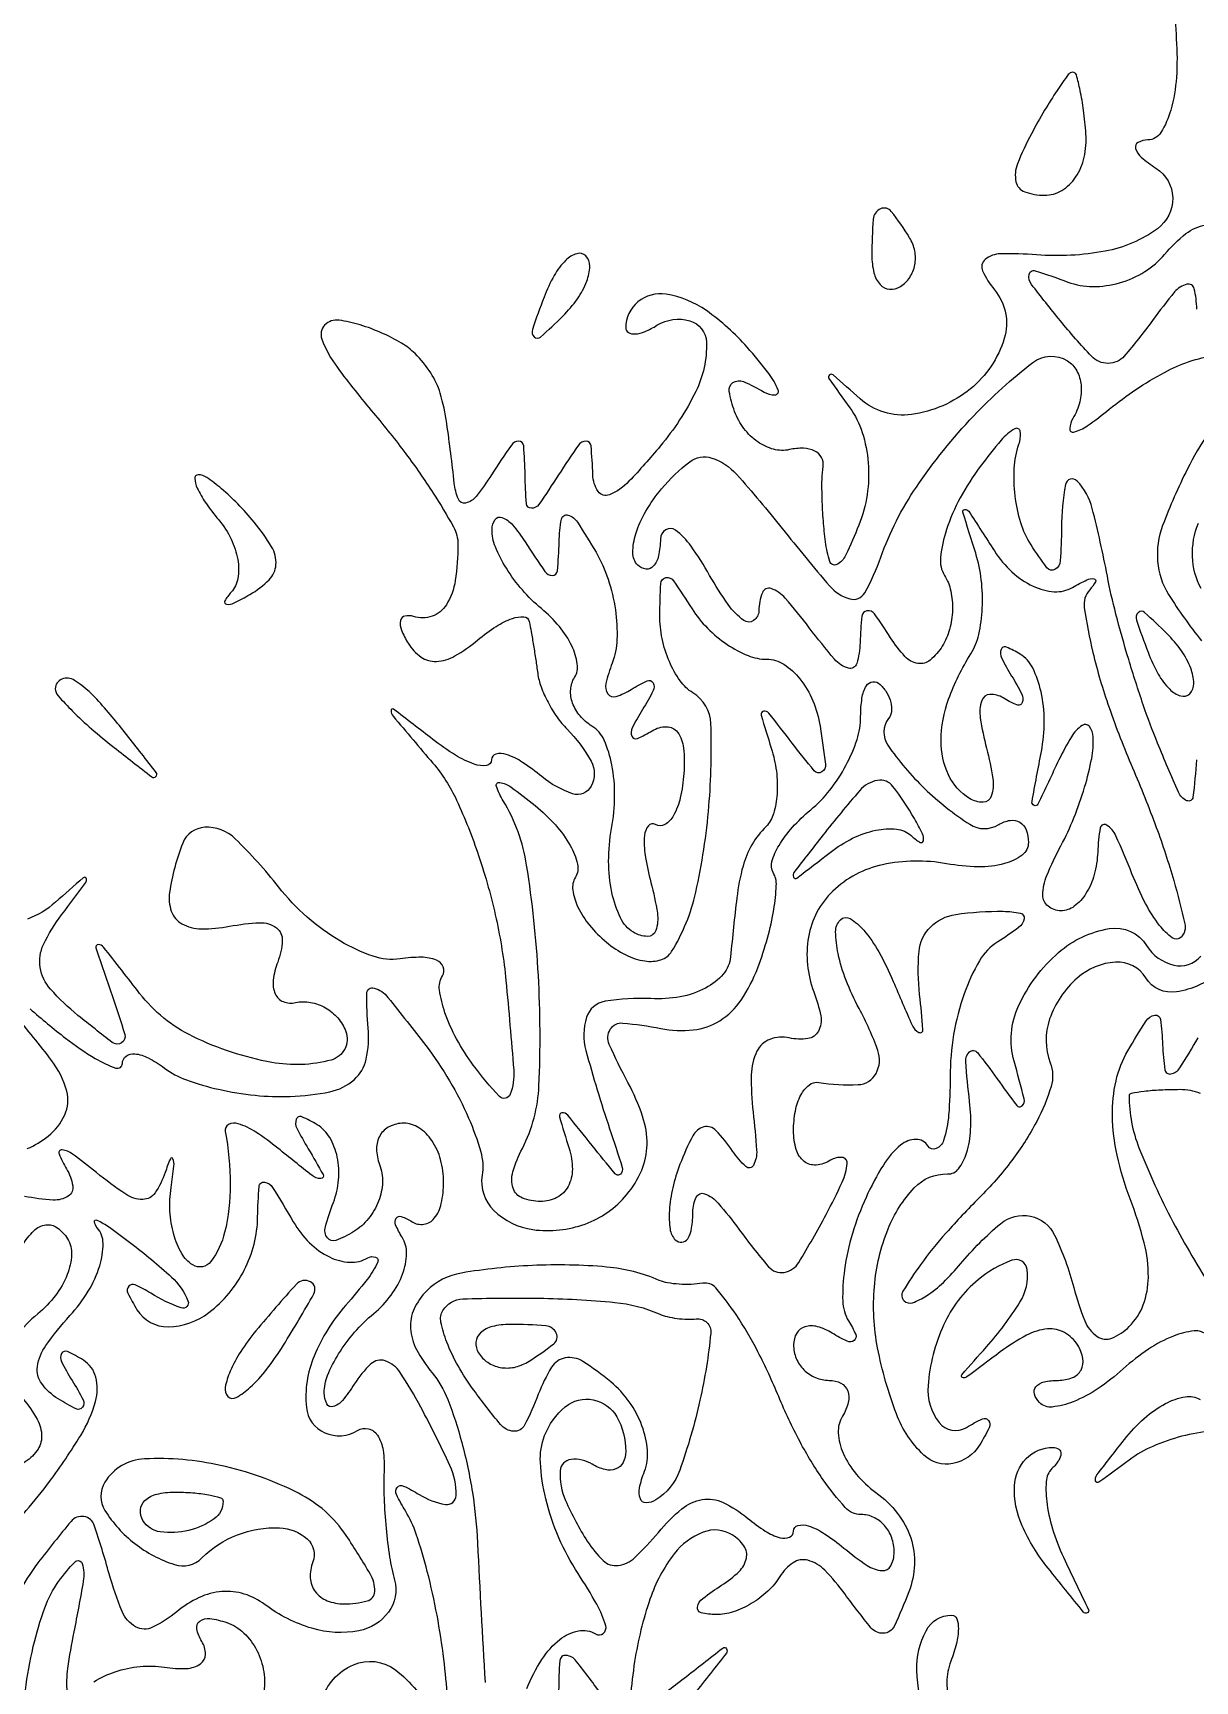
# Model space of a CAD drawing. Extents: x 153 to 7594, y 148 to 3762.
# Drawn here: x 3057.33 to 3091.96, y 2186.03 to 2235.17 of the extents above; entities that cross this region are included whole.
import ezdxf

# ---------------------------------------------------------------- set-up
doc = ezdxf.new("R2010")
doc.units = 0

msp = doc.modelspace()

# ---------------------------------------------------------------- linework, layer by layer
for points in [[(3091.384239, 2236.113242, 0.02432), (3091.407107, 2234.997338, -0.033446), (3091.409699, 2233.847957, -0.052629), (3091.243078, 2232.87597, -0.070118), (3090.947855, 2232.205798, -0.255706), (3090.557309, 2231.984687, 0.119936), (3090.266655, 2231.909475, 0.353096), (3090.191677, 2231.732129, 0.148165), (3090.363722, 2231.465513, 0.034577), (3090.797334, 2231.146416, -0.251075), (3091.298538, 2230.257748, -0.245477), (3090.841425, 2229.334874, -0.112102), (3089.285049, 2228.665447, -0.064804), (3087.240491, 2228.555956, 0.022383), (3086.173837, 2228.589211, 0.171422), (3085.710774, 2228.418533, 0.338452), (3085.633152, 2228.080039, 0.066458), (3085.98696, 2227.515712, -0.251895), (3086.280098, 2226.063669, -0.149638), (3085.270605, 2224.560489, -0.136948), (3083.517282, 2223.798164, -0.219833), (3081.984575, 2224.263654, 0.002257), (3081.178052, 2224.97549, 0.371699), (3081.068527, 2224.976241, 0.387842), (3081.055117, 2224.870326, 0.002302), (3081.674644, 2224, -0.078301), (3082.048033, 2223.259335, -0.058338), (3082.224856, 2222.359903, -0.056031), (3082.192019, 2221.404919, -0.059277), (3081.946701, 2220.5, -0.014483), (3081.551951, 2219.596979, -0.167542), (3081.285998, 2219.324389, -0.461059), (3081.081749, 2219.410336, -0.045863), (3080.951864, 2220, -0.012256), (3080.88832, 2220.629296, -0.011224), (3080.853377, 2221.279688, -0.011306), (3080.848363, 2221.861541, -0.035667), (3080.881579, 2222.25, 0.166806), (3080.83511, 2222.514418, 0.152474), (3080.634745, 2222.70625, 0.108822), (3080.296854, 2222.790457, 0.061607), (3079.875, 2222.75, -0.12079), (3079.40714, 2222.760176, -0.087195), (3078.932204, 2222.981514, -0.079216), (3078.522688, 2223.37715, -0.074144), (3078.245268, 2223.889196, -0.041866), (3078.083254, 2224.48663, -0.300612), (3078.194703, 2224.74811, -0.251242), (3078.505363, 2224.776634, -0.032689), (3079.120268, 2224.467301, 0.137576), (3079.443681, 2224.381955, 0.519262), (3079.541383, 2224.525536, 0.075216), (3079.265, 2225.019028, 0.014794), (3078.616353, 2225.804524, 0.059517), (3077.404668, 2226.893369, 0.114198), (3076.200476, 2227.382384, 0.215383), (3075.363971, 2227.154521, 0.223768), (3075, 2226.381966, 0.265568), (3075.079783, 2226.242348, 0.154521), (3075.273452, 2226.197844, 0.080849), (3075.573613, 2226.271964, 0.037551), (3075.930902, 2226.457295, -0.210852), (3076.907172, 2226.59284, -0.32757), (3077.406274, 2225.949789, -0.121897), (3077.083943, 2224.478553, -0.059157), (3076.027909, 2222.854164, -0.016141), (3075.096183, 2221.806534, -0.102801), (3074.514648, 2221.402916, -0.360043), (3074.177822, 2221.503188, -0.140383), (3074.017957, 2222, 0.013571), (3073.966602, 2222.861831, 0.389054), (3073.815909, 2223, 0.246102), (3073.589786, 2222.881526, 0.007959), (3073, 2222, -0.007698), (3072.409778, 2221.116826, -0.246379), (3072.187084, 2221, -0.392993), (3072.040363, 2221.136384, -0.013145), (3072, 2222, 0.013145), (3071.959637, 2222.863616, 0.392993), (3071.812916, 2223, 0.246379), (3071.590222, 2222.883174, 0.007698), (3071, 2222, -0.022698), (3070.539551, 2221.353832, -0.172866), (3070.228782, 2221.157287, -0.368201), (3070.010582, 2221.271997, -0.067456), (3069.890313, 2221.75, 0.006267), (3069.66749, 2223.533154, 0.0393), (3069.471384, 2224.429426, 0.071075), (3069.189244, 2225.035195, 0.051949), (3068.721056, 2225.612278, 0.062409), (3068.316499, 2225.926737, 0.030402), (3067.733964, 2226.22654, 0.029586), (3067.081227, 2226.468779, 0.037637), (3066.454582, 2226.609545, 0.244845), (3066.027202, 2226.460998, 0.285236), (3065.942893, 2226.045787, 0.071779), (3066.4065, 2225.194533, 0.014374), (3067.483526, 2223.837209, -0.014036), (3068.44717, 2222.624458, -0.017992), (3069.260786, 2221.453844, -0.016019), (3069.864809, 2220.44474, -0.127518), (3070, 2219.923275, -0.03789), (3069.918311, 2218.846844, -0.100563), (3069.653647, 2218.126134, -0.17037), (3069.227333, 2217.78075, -0.167839), (3068.67567, 2217.774777, 0.136096), (3068.419976, 2217.787885, 0.296393), (3068.288349, 2217.653545, 0.146818), (3068.314572, 2217.371285, 0.042371), (3068.514698, 2216.976218, 0.101699), (3068.901227, 2216.566492, 0.166224), (3069.355232, 2216.434768, 0.120295), (3069.905579, 2216.596896, 0.041723), (3070.589028, 2217.073886, -0.029094), (3071.139386, 2217.479011, -0.058406), (3071.622246, 2217.718064, -0.104246), (3071.9638, 2217.764553, -0.336989), (3072.125, 2217.622445, -0.006507), (3072.181716, 2217.319665, -0.002783), (3072.25, 2216.913572, -0.002753), (3072.318003, 2216.479841, -0.003621), (3072.375, 2216.083333, 0.055489), (3072.476977, 2215.67786, 0.031558), (3072.683594, 2215.215625, 0.031142), (3072.95365, 2214.770882, 0.044385), (3073.25, 2214.416667, -0.072376), (3073.964486, 2213.458835, -0.250899), (3073.968037, 2212.711063, -0.367154), (3073.415328, 2212.490209, -0.092544), (3072.5, 2213, 0.027963), (3071.92363, 2213.426283, 0.064878), (3071.440625, 2213.660392, 0.144806), (3071.132287, 2213.670922, 0.341777), (3071, 2213.5, -0.378906), (3070.852035, 2213.332779, -0.114901), (3070.485938, 2213.372015, -0.055648), (3069.922197, 2213.642075, -0.025258), (3069.25, 2214.110322, 0.001662), (3068.080314, 2215.00993, 0.622829), (3068.005023, 2214.97246, 0.17559), (3068.067852, 2214.80177, 0.000896), (3069.253593, 2213.400056, -0.067668), (3069.957031, 2212.299653, -0.027487), (3070.615923, 2210.643734, -0.026583), (3071.138443, 2208.76, -0.030576), (3071.42882, 2206.917289, -0.004413), (3071.659788, 2204.248713, -0.111836), (3071.554586, 2203.529462, -0.550989), (3071.235596, 2203.466256, -0.031467), (3070.45726, 2204.397322, -0.033059), (3069.958705, 2205.179812, -0.042101), (3069.612181, 2205.961993, -0.047634), (3069.448678, 2206.636878, -0.175795), (3069.536796, 2207.059537, 0.237321), (3069.560079, 2207.324784, 0.204821), (3069.361061, 2207.52495, 0.094949), (3068.908418, 2207.614299, 0.03784), (3068.274716, 2207.569814, -0.11913), (3067.474659, 2207.643156, -0.05144), (3066.496093, 2208.093542, -0.046919), (3065.505162, 2208.812868, -0.045683), (3064.655948, 2209.710261, 0.033358), (3063.360754, 2211.148231, 0.208143), (3062.454679, 2211.489767, 0.294038), (3061.797544, 2211.018733, 0.057864), (3061.404119, 2209.547679, 0.120871), (3061.457474, 2208.986821, 0.182146), (3061.768758, 2208.614057, 0.127936), (3062.350831, 2208.459087, 0.049031), (3063.191465, 2208.536873, -0.036757), (3064.094449, 2208.642798, -0.171958), (3064.587261, 2208.491813, -0.252575), (3064.765142, 2208.112116, -0.077586), (3064.627723, 2207.472245, 0.061223), (3064.493804, 2206.934596, 0.135024), (3064.555124, 2206.51933, 0.198512), (3064.793684, 2206.290841, 0.147832), (3065.160988, 2206.261996, -0.099336), (3065.607718, 2206.269656, -0.085299), (3066.049787, 2206.107753, -0.083683), (3066.419437, 2205.803766, -0.090259), (3066.657434, 2205.402697, -0.441987), (3066.216433, 2204.54898, -0.111516), (3064.451222, 2204.479166, -0.067086), (3062.101937, 2205.248724, -0.115985), (3060.513446, 2206.537126, 0.001353), (3059.440978, 2207.915853, 0.242535), (3059.279076, 2207.990322, 0.498349), (3059.2116, 2207.891984, 0.002199), (3059.684777, 2206.5, -0.009043), (3060.071105, 2205.310308, -0.341973), (3059.977021, 2205.062693, -0.309102), (3059.698927, 2205.07686, -0.00812), (3058.6749, 2205.882679, -0.039954), (3057.856631, 2206.664797, -0.142883), (3057.548775, 2207.311537, -0.15373), (3057.648095, 2207.993402, -0.048595), (3058.189441, 2208.882679, 0.001604), (3058.908557, 2209.84705, 0.282783), (3058.91911, 2209.968959, 0.491094), (3058.833429, 2209.985702, 0.002027), (3058.004081, 2209.252309, -0.096012), (3057.167552, 2208.754626, -0.164419)], [(3092.015313, 2226.94113, 0.055359), (3091.941507, 2227.546954, 0.420335), (3091.719793, 2227.680803, 0.158331), (3091.357607, 2227.450314, 0.014657), (3090.697387, 2226.60083, -0.019892), (3089.856005, 2225.541326, -0.217969), (3089.374407, 2225.32008, -0.207225), (3088.877732, 2225.534328, -0.017877), (3087.947387, 2226.596931, -0.005908), (3087.090333, 2227.675251, -0.217529), (3087.019908, 2227.974194, -0.446984), (3087.204271, 2228.082983, -0.012658), (3088.176887, 2227.746672, 0.088865), (3088.914319, 2227.61175, 0.070735), (3089.717026, 2227.722854, 0.069603), (3090.469309, 2228.056781, 0.080507), (3091.059566, 2228.571772, -0.052193), (3091.692321, 2229.189993, -0.128951), (3092.281978, 2229.448383, -0.143049)], [(3092.006899, 2213.5, -0.012911), (3091.903833, 2212.389651, -0.501754), (3091.718375, 2212.282893, -0.190748), (3091.467644, 2212.533299, -0.005103), (3090.849479, 2214, -0.014865), (3090.422869, 2215.137036, -0.009247), (3089.987316, 2216.493383, -0.009276), (3089.606931, 2217.848419, -0.016555), (3089.35206, 2218.977473, 0.015401), (3088.900665, 2220.9988, 0.128018), (3088.450041, 2221.813635, 0.613739), (3088.106685, 2221.711197, 0.043014), (3087.984687, 2220.416667, -0.013659), (3087.949946, 2219.433078, -0.254913), (3087.790259, 2219.179399, -0.374069), (3087.548577, 2219.229933, -0.021103), (3087.077207, 2219.909316, -0.066287), (3086.774629, 2220.565629, -0.044939), (3086.602956, 2221.371909, -0.044903), (3086.578014, 2222.19687, -0.065693), (3086.715563, 2222.909316, 0.109999), (3086.754987, 2223.29146, 0.538546), (3086.596458, 2223.371284, 0.086793), (3086.187652, 2223.030639, 0.01542), (3085.56511, 2222.248246, 0.03625), (3084.967178, 2221.31292, 0.045015), (3084.55915, 2220.364709, 0.051443), (3084.379717, 2219.537479, 0.167639), (3084.501084, 2218.998246, -0.087031), (3084.686355, 2218.53432, -0.059615), (3084.735875, 2217.968123, -0.05823), (3084.649691, 2217.390764, -0.072393), (3084.434017, 2216.893237, -0.079241), (3084.0737, 2216.475495, -0.218762), (3083.708088, 2216.374236, -0.167837), (3083.321264, 2216.582121, -0.045108), (3082.890313, 2217.143237, 0.013684), (3082.414144, 2217.851115, 0.284295), (3082.188228, 2217.945915, 0.341175), (3082.034634, 2217.783194, 0.016894), (3081.983509, 2217, -0.062602), (3081.884442, 2216.371919, -0.414741), (3081.633368, 2216.233772, -0.146954), (3081.222568, 2216.50005, -0.014079), (3080.468197, 2217.44113, 0.016542), (3079.755237, 2218.321627, 0.13482), (3079.328512, 2218.606756, 0.402791), (3079.070244, 2218.483653, 0.084097), (3078.964565, 2217.94113, -0.240566), (3078.808879, 2217.65393, -0.316991), (3078.519835, 2217.657413, -0.082944), (3078.054204, 2218.128763, -0.023622), (3077.5, 2219, 0.023281), (3076.946019, 2219.872199, 0.080548), (3076.480268, 2220.349479, 0.310072), (3076.191859, 2220.359731, 0.250016), (3076.035435, 2220.083333, -0.045444), (3075.977248, 2219.583244, -0.128848), (3075.821675, 2219.271547, -0.24951), (3075.603192, 2219.188676, -0.166231), (3075.357499, 2219.309167, -0.203025), (3075.209793, 2219.673891, -0.071887), (3075.301032, 2220.24165, -0.056946), (3075.596938, 2220.910298, -0.040602), (3076.067506, 2221.58134, -0.056225), (3076.907241, 2222.388692, -0.247675), (3077.562488, 2222.499705, -0.132273), (3078.300698, 2222.015241, -0.013468), (3079.662176, 2220.399072, 0.008342), (3081.074997, 2218.686632, 0.146289), (3081.673341, 2218.299917, 0.350239), (3082.122934, 2218.484995, 0.041107), (3082.601181, 2219.543567, -0.063427), (3083.660156, 2221.634232, -0.041007), (3085.363037, 2223.750806, -0.038461), (3087.130149, 2225.346404, -0.312387), (3088.161672, 2225.400081, -0.132803), (3088.439338, 2225.10391, -0.09901), (3088.568727, 2224.673033, -0.086431), (3088.52957, 2224.172598, -0.07256), (3088.324353, 2223.680902, 0.118433), (3088.228702, 2223.376528, 0.510506), (3088.350784, 2223.27464, 0.091681), (3088.754327, 2223.4604, 0.016974), (3089.408923, 2223.956169, -0.046469), (3091.050909, 2225.05384, -0.086439), (3092.564517, 2225.562081, -0.123394)], [(3092.362054, 2223.223627, 0.037314), (3091.736766, 2222.174154, 0.025333), (3091.000144, 2220.48895, 0.111344), (3090.850009, 2219.420902, 0.119216), (3091.177707, 2218.430163, 0.030988), (3092.158281, 2217.052859, -0.03303)], [(3092.143571, 2218.611135, -0.113314), (3091.887851, 2219.559913, -0.107287), (3092.064954, 2220.554892, -0.029324)], [(3057.25, 2206.075686, 0.015364), (3058.306019, 2205.200891, 0.031684), (3059.192187, 2204.597562, 0.049729), (3059.807681, 2204.311535, 0.51631), (3060, 2204.448131, -0.237019), (3060.10971, 2204.666566, -0.189494), (3060.367188, 2204.736539, -0.093754), (3060.769936, 2204.613649, -0.039642), (3061.25, 2204.311092, 0.073841), (3061.904925, 2203.958233, 0.031084), (3062.867188, 2203.676706, 0.029911), (3063.951126, 2203.498809, 0.034275), (3065, 2203.46277, 0.042701), (3066.184431, 2203.605021, 0.129683), (3066.904329, 2203.964212, 0.160338), (3067.265588, 2204.577829, 0.076261), (3067.322939, 2205.503155, -0.025255), (3067.281779, 2206.53612, -0.500465), (3067.501647, 2206.697132, -0.150589), (3067.913048, 2206.418755, -0.006016), (3069.041878, 2204.979033, -0.029553), (3069.751365, 2203.928117, -0.031357), (3070.316615, 2202.820958, -0.033041), (3070.67667, 2201.813661, -0.108892), (3070.718939, 2201.11359, 0.243364), (3071.068032, 2200.063062, 0.160883), (3072.235341, 2199.494147, 0.121276), (3073.789225, 2199.66091, 0.133227), (3075.025706, 2200.530974, 0.072381), (3075.474844, 2201.266482, 0.09835), (3075.634781, 2202.025672, 0.084607), (3075.500441, 2202.872936, 0.041358), (3075.064427, 2203.879617, -0.018462), (3074.509109, 2205.016195, -0.245804), (3074.538169, 2205.466146, -0.287475), (3074.913378, 2205.654103, -0.023704), (3076.044942, 2205.491345, 0.074201), (3077.013649, 2205.450515, 0.113743), (3077.804385, 2205.72359, 0.105531), (3078.43564, 2206.334862, 0.057488), (3078.932496, 2207.297806, 0.022446), (3079.224027, 2208.187612, 0.027685), (3079.411424, 2209.040134, 0.028003), (3079.486802, 2209.755198, 0.145339), (3079.393597, 2210.136693, -0.20919), (3079.355067, 2210.467815, -0.060436), (3079.568562, 2210.94936, -0.04956), (3079.968153, 2211.489339, -0.035504), (3080.51101, 2212.009138, 0.053772), (3081.080788, 2212.595996, 0.042891), (3081.562609, 2213.335503, 0.044332), (3081.891958, 2214.107749, 0.078792), (3082, 2214.789111, -0.036129), (3082.040084, 2215.343123, -0.100626), (3082.171354, 2215.708364, -0.237253), (3082.364116, 2215.829027, -0.223305), (3082.583333, 2215.75, -0.062588), (3082.781471, 2215.494906, -0.073484), (3082.897396, 2215.211814, -0.08555), (3082.916425, 2214.945292, -0.141032), (3082.833333, 2214.737028, 0.32668), (3082.810647, 2213.936649, 0.04998), (3083.905197, 2212.645148, 0.049046), (3085.252689, 2211.577892, 0.289023), (3086.113307, 2211.570027, -0.099103), (3086.451407, 2211.695753, -0.176208), (3086.739534, 2211.640226, -0.169221), (3086.932476, 2211.409435, -0.090507), (3087, 2211.03946, -0.234503), (3086.811861, 2210.660374, -0.09898), (3086.28674, 2210.40534, -0.067985), (3085.498832, 2210.311102, -0.040689), (3084.558659, 2210.403585, 0.097845), (3082.652234, 2210.373681, 0.14021), (3081.169021, 2209.583773, 0.159252), (3080.445601, 2208.217588, 0.1352), (3080.605428, 2206.585854, -0.04491), (3080.810054, 2205.865157, -0.170623), (3080.740652, 2205.409362, -0.239596), (3080.428103, 2205.190276, -0.087692), (3079.872681, 2205.209106, 0.143232), (3079.294737, 2205.165271, 0.191439), (3078.909517, 2204.814564, 0.10962), (3078.739347, 2204.105672, 0.033659), (3078.79475, 2203, -0.012859), (3078.899508, 2201.860071, -0.137974), (3078.804466, 2201.410393, -0.495657), (3078.578723, 2201.372118, -0.05555), (3078.183913, 2201.833846, 0.040476), (3077.689101, 2202.449063, 0.270886), (3077.326981, 2202.554551, 0.215757), (3076.996927, 2202.292736, 0.027201), (3076.615625, 2201.440718, 0.034041), (3076.400499, 2200.741189, 0.042159), (3076.301381, 2200.067253, 0.047444), (3076.319843, 2199.50901, 0.165877), (3076.476461, 2199.190205, 0.216001), (3076.673287, 2199.116135, 0.240701), (3076.846211, 2199.219309, 0.103563), (3076.964026, 2199.538062, 0.036929), (3077, 2200.024463, -0.111555), (3077.099492, 2200.464846, -0.389431), (3077.346502, 2200.564563, -0.125333), (3077.75785, 2200.27804, -0.020417), (3078.368365, 2199.510909, 0.018539), (3079.25485, 2198.388386, 0.263086), (3079.717708, 2198.219028, 0.219167), (3080.157261, 2198.516692, 0.013158), (3080.968133, 2199.940456, 0.015376), (3081.450891, 2200.913257, 0.087442), (3081.596315, 2201.470086, 0.415488), (3081.446261, 2201.645885, 0.158878), (3081.099768, 2201.56166, -0.11678), (3080.674568, 2201.42025, -0.193105), (3080.317362, 2201.527995, -0.154465), (3080.079524, 2201.883351, -0.070946), (3080, 2202.440983, -0.046583), (3080.054926, 2203.02925, -0.073584), (3080.220313, 2203.507253, -0.103366), (3080.464248, 2203.805228, -0.211938), (3080.75, 2203.881579, 0.050523), (3081.926016, 2203.816077, 0.26213), (3082.4576, 2204.147908, 0.215208), (3082.510286, 2204.839114, 0.035896), (3081.954163, 2206.085646, -0.030026), (3081.567735, 2206.925211, -0.041001), (3081.330208, 2207.722998, -0.046744), (3081.255297, 2208.377283, -0.204266), (3081.397497, 2208.73083, -0.346228), (3081.687161, 2208.765398, -0.078862), (3082.090055, 2208.422418, -0.050277), (3082.541058, 2207.773943, -0.026837), (3082.969409, 2206.895184, 0.003863), (3083.535154, 2205.585004, 0.174368), (3083.735771, 2205.374189, 0.583464), (3083.856192, 2205.455067, 0.008703), (3083.757277, 2206.5, -0.048934), (3083.739286, 2207.785489, -0.177638), (3084.078454, 2208.514603, -0.161587), (3084.833721, 2208.891983, -0.038826), (3086.25, 2208.984687, -0.046857), (3086.755774, 2208.930927, -0.40872), (3086.870612, 2208.761347, -0.190347), (3086.708782, 2208.501462, -0.018339), (3086.083333, 2208.072665, 0.120327), (3085.539265, 2207.50818, 0.04728), (3085.082812, 2206.520712, 0.043266), (3084.771435, 2205.311473, 0.04141), (3084.666667, 2204.048633, -0.019503), (3084.62243, 2202.91494, -0.058081), (3084.472824, 2202.153605, -0.21799), (3084.251802, 2201.911218, -0.370542), (3084.006778, 2201.989033, 0.264022), (3083.650155, 2202.184301, 0.171283), (3083.197812, 2202.016832, 0.080635), (3082.67695, 2201.41818, 0.031905), (3082.160741, 2200.453442, 0.033869), (3081.756008, 2199.377572, 0.038048), (3081.519017, 2198.297727, 0.041357), (3081.465379, 2197.362931, 0.132829), (3081.641804, 2196.770556, -0.037266), (3081.852074, 2196.365753, -0.345634), (3081.80449, 2196.187583, -0.276545), (3081.597422, 2196.165833, -0.029664), (3081.154508, 2196.404508, 0.068937), (3080.712617, 2196.599686, 0.143226), (3080.339137, 2196.59735, 0.19028), (3080.093162, 2196.403738, 0.132745), (3080, 2196.059017, 0.099038), (3080.080848, 2195.654856, 0.097945), (3080.311086, 2195.311086, 0.097945), (3080.654856, 2195.080848, 0.099038), (3081.059017, 2195, -0.119008), (3081.409578, 2194.915362, -0.186698), (3081.613321, 2194.686705, -0.153318), (3081.632139, 2194.341325, -0.076081), (3081.458879, 2193.933465, 0.15443), (3081.332955, 2193.434347, 0.08846), (3081.479379, 2192.824833, 0.073409), (3081.870607, 2192.199117, 0.05859), (3082.454288, 2191.657084, -0.068736), (3083.098862, 2191.033775, -0.086442), (3083.490946, 2190.303023, -0.090067), (3083.603378, 2189.507234, -0.081961), (3083.436159, 2188.694229, -0.019068), (3082.995581, 2187.665207, -0.279511), (3082.679892, 2187.457013, -0.234411), (3082.308094, 2187.624209, -0.01408), (3081.534376, 2188.6221, 0.035355), (3080.928749, 2189.33814, 0.133731), (3080.427642, 2189.633217, 0.216661), (3079.991141, 2189.562583, 0.107933), (3079.593626, 2189.15149, -0.066925), (3079.233075, 2188.712159, -0.052948), (3078.741165, 2188.342748, -0.054308), (3078.199231, 2188.094325, -0.083736), (3077.690983, 2188.015313, -0.056893), (3077.243079, 2188.072286, -0.398791), (3077.134577, 2188.240937, -0.185074), (3077.293403, 2188.498109, -0.021693), (3077.856763, 2188.890313, 0.050912), (3078.376774, 2189.299355, 0.149363), (3078.595243, 2189.693612, 0.205363), (3078.522517, 2190.060625, 0.104504), (3078.175861, 2190.391312, 0.235041), (3077.304625, 2190.471581, 0.136878), (3076.444939, 2189.828974, 0.082759), (3075.721257, 2188.477735, 0.043081), (3075.264718, 2186.61576, 0.01925), (3075.141073, 2185.553188, 0.342666)], [(3092.331152, 2196.335515, 0.226306), (3091.943009, 2196.47294, 0.068286), (3091.319076, 2196.319466, 0.053353), (3090.577498, 2195.929468, 0.036217), (3089.825021, 2195.341646, -0.035757), (3089.073149, 2194.753183, -0.052809), (3088.333408, 2194.361384, -0.067509), (3087.711826, 2194.204821, -0.228173), (3087.327203, 2194.339464, -0.122107), (3087.176072, 2194.590229, -0.257235), (3087.220744, 2194.805968, -0.163066), (3087.467549, 2194.953836, -0.054176), (3087.89235, 2195, 0.095405), (3088.310196, 2195.080461, 0.173408), (3088.567626, 2195.308014, 0.172246), (3088.623403, 2195.648483, 0.093978), (3088.469989, 2196.048558, 0.128202), (3088.0764, 2196.424304, 0.149693), (3087.572792, 2196.531652, 0.101169), (3086.939576, 2196.34351, 0.03872), (3086.160972, 2195.846786, -0.001552), (3085.165869, 2195.102531, -0.253244), (3085.03475, 2195.083651, -0.526174), (3085.013898, 2195.165654, -0.002125), (3085.75, 2195.998228, 0.04235), (3086.748012, 2197.328703, 0.172473), (3086.962759, 2198.301164, 0.482438), (3086.506745, 2198.579215, 0.085527), (3085.5, 2198, 0.114047), (3084.471339, 2196.649552, 0.086607), (3084.007502, 2194.841039, 0.186954), (3084.336896, 2193.742676, 0.383087), (3085.154508, 2193.595492, -0.029034), (3085.627832, 2193.851325, -0.358161), (3085.812653, 2193.804057, -0.280785), (3085.831134, 2193.587385, -0.022802), (3085.541641, 2193.067376, -0.20849), (3084.74942, 2192.518229, -0.244032), (3083.880437, 2192.771564, -0.111578), (3083.066438, 2193.997386, -0.043451), (3082.506586, 2195.9658, -0.068341), (3082.40835, 2197.790581, -0.074953), (3082.816103, 2199.514073, -0.093388), (3083.599588, 2200.74134, -0.214635), (3084.589895, 2201.152502, 0.241065), (3084.918118, 2201.308541, 0.089906), (3085.15833, 2201.776107, 0.063429), (3085.27762, 2202.477056, 0.039285), (3085.246974, 2203.312903, -0.008781), (3085.129741, 2204.510035, -0.242255), (3085.247567, 2204.792414, -0.42002), (3085.477145, 2204.770505, -0.015349), (3086.062481, 2204, 0.007588), (3086.654488, 2203.195078, 0.455721), (3086.814193, 2203.184478, 0.263813), (3086.871165, 2203.39359, 0.0051), (3086.572984, 2204.514123, -0.177151), (3086.705731, 2206.161972, -0.105872), (3087.89686, 2207.755102, -0.139221), (3089.408936, 2208.46912, -0.304338), (3090.522738, 2207.963209, 0.198032), (3091.328136, 2207.380635, 0.286773), (3092.13736, 2207.65181, 0.151553)], [(3092.678473, 2207.146213, -0.132078), (3091.408984, 2206.582161, -0.301874), (3090.5, 2207, 0.275744), (3089.597849, 2207.468646, 0.168211), (3088.454282, 2206.995486, 0.127057), (3087.63195, 2205.773729, 0.178375), (3087.649365, 2204.471357, -0.167192), (3087.67435, 2203.75959, -0.046972), (3087.245426, 2202.716431, -0.041791), (3086.504813, 2201.554626, -0.0336), (3085.529318, 2200.438409, 0.014826), (3084.543339, 2199.392159, 0.024294), (3083.7802, 2198.443654, 0.021251), (3083.261351, 2197.662752, 0.345138), (3083.296893, 2197.369773, 0.289454), (3083.544793, 2197.313846, 0.060018), (3083.963758, 2197.52221, 0.046007), (3084.464905, 2197.921989, 0.0282), (3084.979944, 2198.475834, -0.045774), (3086.172222, 2199.670951, -0.229482), (3087.064083, 2199.892941, -0.233795), (3087.779495, 2199.330166, -0.047319), (3088.350615, 2197.767247, 0.031247), (3088.677765, 2196.77423, 0.145321), (3089.048062, 2196.306207, 0.255893), (3089.483083, 2196.257371, 0.099364), (3090.004407, 2196.604407, 0.107308), (3090.423106, 2197.25534, 0.087879), (3090.573577, 2198.070693, 0.064367), (3090.44769, 2199.10279, 0.028355), (3090.031797, 2200.416368, -0.035207), (3089.64174, 2201.709605, -0.051856), (3089.50109, 2202.886646, -0.059675), (3089.609992, 2203.93103, -0.076426), (3089.964228, 2204.829207, -0.010086), (3090.509154, 2205.72122, -0.212831), (3090.762882, 2205.888482, -0.424219), (3090.935244, 2205.76042, -0.022219), (3091, 2205, 0.025234), (3091.067334, 2204.261936, 0.429917), (3091.245953, 2204.135144, 0.204156), (3091.509998, 2204.314831, 0.010666), (3092.056856, 2205.208467, -0.071716)], [(3057.164999, 2201.907771, 0.066216), (3057.783311, 2202.278516, 0.1182), (3058.284007, 2202.919515, 0.176093), (3058.339747, 2203.621826, 0.093349), (3057.896081, 2204.527375, 0.019734), (3056.783311, 2205.900091)], [(3092.125601, 2203.550023, 0.094582), (3091.51449, 2203.666667, 0.011411), (3090.933837, 2203.653413, 0.018834), (3090.444881, 2203.612584, 0.013372), (3090.061207, 2203.555494, 0.363992), (3090, 2203.482557, 0.093996), (3090.293924, 2201.93288, 0.027844), (3091.305668, 2199.730058, 0.021329), (3092.479728, 2197.721103, 0.408964)], [(3069.686319, 2185.517367, 0.013674), (3069.577694, 2186.688709, 0.016663), (3069.375504, 2187.998666, 0.016453), (3069.085839, 2189.297875, 0.016559), (3068.757538, 2190.416855, 0.058836), (3068.442389, 2191.093217, -0.024364), (3068.165001, 2191.595163, -0.290923), (3068.188263, 2191.805628, -0.345972), (3068.376137, 2191.849288, -0.028944), (3068.845492, 2191.595492, 0.096305), (3069.62511, 2191.300654, 0.459314), (3069.946111, 2191.566456, 0.112917), (3069.75878, 2192.459211, 0.014921), (3068.892513, 2194.200841, 0.022513), (3068.27786, 2195.234622, 0.165834), (3067.830904, 2195.581997, 0.279935), (3067.404266, 2195.489326, 0.061692), (3066.907826, 2194.8851, -0.031021), (3066.556167, 2194.399305, -0.15146), (3066.275904, 2194.215058, -0.368257), (3066.091291, 2194.298558, -0.107097), (3066.015313, 2194.627555, -0.101137), (3066.11425, 2195.147575, -0.042017), (3066.441889, 2195.786893, -0.039337), (3066.920397, 2196.434704, -0.040832), (3067.48899, 2196.990862, 0.059806), (3068.010384, 2197.540975, 0.071016), (3068.351561, 2198.169465, 0.08334), (3068.467894, 2198.776813, 0.145139), (3068.334481, 2199.267815, -0.035303), (3068.140545, 2199.637621, -0.251405), (3068.156201, 2199.832469, -0.351013), (3068.310396, 2199.884058, -0.050364), (3068.631206, 2199.727927, 0.178674), (3068.98712, 2199.655796, 0.18814), (3069.295238, 2199.834508, 0.115569), (3069.503754, 2200.273821, 0.05331), (3069.571429, 2200.906752, 0.065843), (3069.482446, 2201.579535, 0.083117), (3069.221756, 2202.149692, 0.099189), (3068.835001, 2202.531046, 0.146187), (3068.381055, 2202.666667, 0.114274), (3067.964682, 2202.570246, 0.148157), (3067.679248, 2202.304713, 0.135419), (3067.573672, 2201.904828, 0.089068), (3067.663514, 2201.434484, -0.102043), (3067.750441, 2200.906005, -0.081563), (3067.633757, 2200.339479, -0.078726), (3067.335577, 2199.822322, -0.084469), (3066.898235, 2199.437106, -0.045934), (3066.36162, 2199.170056, -0.344236), (3066.107246, 2199.246822, -0.223024), (3066.048998, 2199.574785, -0.025835), (3066.286387, 2200.30393, 0.069712), (3066.442498, 2200.979145, 0.073643), (3066.402379, 2201.658213, 0.08148), (3066.178809, 2202.236974, 0.122098), (3065.801818, 2202.622483, 0.038139), (3065.348894, 2202.856747, 0.428427), (3065.181955, 2202.784498, 0.208776), (3065.19771, 2202.517006, 0.017981), (3065.53745, 2201.904508, -0.010525), (3065.980536, 2201.133036, -0.575038), (3065.9098, 2201.015946, -0.163934), (3065.65119, 2201.107818, -0.003887), (3064.635534, 2201.919273, 0.025165), (3063.974504, 2202.402814, 0.068499), (3063.4521, 2202.651598, 0.198135), (3063.163596, 2202.627441, 0.332503), (3063.061997, 2202.419273, -0.04577), (3063.214782, 2200.84057, -0.061018), (3063.046926, 2199.411007, -0.102512), (3062.635121, 2198.54322, -0.386995), (3062.09388, 2198.441979, -0.126813), (3061.765843, 2198.783719, -0.060288), (3061.531071, 2199.351258, -0.054071), (3061.417185, 2200.040447, -0.051233), (3061.450356, 2200.750996, 0.008105), (3061.535207, 2201.38608, 0.124466), (3061.506557, 2201.603443, 0.668093), (3061.429296, 2201.604534, 0.020321), (3061.272925, 2201.196896, -0.066447), (3060.972332, 2200.587667, -0.249955), (3060.608745, 2200.393793, -0.149336), (3060.099971, 2200.549216, -0.021992), (3059.224491, 2201.196896, 0.010641), (3058.516, 2201.746349, 0.130857), (3058.200899, 2201.871519, 0.568064), (3058.111098, 2201.754724, 0.040697), (3058.334752, 2201.302274, -0.092111), (3058.520549, 2200.80373, -0.299558), (3058.386957, 2200.495575, -0.162073), (3057.933068, 2200.37567, -0.031804), (3057.084391, 2200.483748, 0.036972)], [(3056.366727, 2190.30764, 0.040481), (3057.831573, 2191.98606, 0.021784), (3058.757305, 2193.359508, 0.069736), (3059.19674, 2194.369822, 0.130039), (3059.205743, 2195.096149, 0.195171), (3058.836091, 2195.601301, 0.03055), (3058.361178, 2195.856137, 0.391471), (3058.185305, 2195.798858, 0.25128), (3058.18124, 2195.564141, 0.019633), (3058.5, 2195, -0.018909), (3058.830219, 2194.41755, -0.286132), (3058.812568, 2194.195785, -0.362842), (3058.622122, 2194.149611, -0.023829), (3058.089366, 2194.444769, -0.097169), (3057.596057, 2194.901856, -0.194585), (3057.469072, 2195.408899, -0.120875), (3057.721471, 2196.041648, -0.028865), (3058.437039, 2196.930429, 0.046906), (3058.981218, 2197.658546, 0.061629), (3059.323009, 2198.413793, 0.075946), (3059.424058, 2199.081163, 0.177487), (3059.252182, 2199.548184, -0.131344), (3059.167195, 2199.727419, -0.605915), (3059.235016, 2199.780366, -0.047383), (3059.615126, 2199.562043, -0.009311), (3060.25, 2199.094588, -0.021739), (3061.462839, 2198.079716, -0.113595), (3061.954418, 2197.367826, -0.643848), (3061.754786, 2197.160277, -0.053636), (3060.845492, 2197.595492, 0.028924), (3060.378209, 2197.848191, 0.339828), (3060.188763, 2197.806373, 0.295997), (3060.163161, 2197.598954, 0.025211), (3060.434519, 2197.10595, 0.264449), (3061.364249, 2196.597842, 0.16109), (3062.579045, 2197.022557, 0.110954), (3063.633168, 2198.289347, 0.114075), (3064.030409, 2199.872445, -0.014568), (3064.073774, 2200.778696, -0.43113), (3064.234857, 2200.90889, -0.223786), (3064.476153, 2200.752632, -0.007149), (3065.091869, 2199.728968, 0.064714), (3065.576106, 2199.100452, 0.083425), (3066.168972, 2198.678428, 0.100167), (3066.777149, 2198.52152, 0.146192), (3067.31146, 2198.650862, -0.220773), (3067.544379, 2198.672646, -0.442177), (3067.608028, 2198.520758, -0.057408), (3067.293492, 2198.008344, -0.013584), (3066.652039, 2197.234908, 0.081734), (3065.710784, 2195.721659, 0.122773), (3065.48105, 2194.191419, 0.273187), (3066.031437, 2193.43443, 0.245338), (3067.008577, 2193.505301, -0.20035), (3067.330501, 2193.556629, -0.1934), (3067.599523, 2193.364799, -0.107284), (3067.767203, 2192.913201, -0.046885), (3067.798071, 2192.271613, 0.021167), (3067.795484, 2191.487237, 0.014233), (3067.85592, 2190.593139, 0.01435), (3067.964129, 2189.72957, 0.027385), (3068.108592, 2189.045455, -0.227847), (3067.929554, 2188.089691, -0.1896), (3067.046287, 2187.532449, -0.120801), (3065.648283, 2187.605725, -0.087421), (3064.25, 2188.311092, 0.084831), (3063.629922, 2188.627902, 0.095975), (3062.966605, 2188.702321, 0.089543), (3062.287411, 2188.522913, 0.064054), (3061.622143, 2188.101369, -0.060768), (3060.901452, 2187.638069, -0.244668), (3060.394844, 2187.653251, -0.169706), (3059.990722, 2188.109651, -0.028611), (3059.605708, 2189.228925, 0.011408), (3059.161837, 2190.679674, 0.281291), (3058.854739, 2190.939736, 0.263703), (3058.468089, 2190.79357, 0.010282), (3057.483566, 2189.55887, 0.089067), (3056.460026, 2187.568176, 0.06593)], [(3057.014163, 2199.022917, -0.06033), (3057.363267, 2199.459881, -0.159113), (3057.717769, 2199.635789, -0.196447), (3058.057042, 2199.551712, -0.096888), (3058.36399, 2199.22007, -0.152146), (3058.485653, 2198.746752, -0.0819), (3058.356607, 2198.152433, -0.068836), (3058.005163, 2197.531017, -0.056538), (3057.476658, 2196.980628, 0.049989), (3056.833677, 2196.328292, 0.127063)], [(3072.054928, 2185.814245, -0.047092), (3072.498839, 2186.676294, -0.082189), (3073.035613, 2187.271697, -0.118295), (3073.589604, 2187.530903, -0.191207), (3074.095268, 2187.441121, 0.317334), (3074.329997, 2187.455455, 0.302302), (3074.40299, 2187.684819, 0.058457), (3074.136654, 2188.322202, 0.016865), (3073.581041, 2189.235971, -0.043315), (3073.005198, 2190.306616, -0.042243), (3072.616707, 2191.469367, -0.045443), (3072.456521, 2192.549767, -0.10609), (3072.582099, 2193.353352, -0.12963), (3073.198529, 2194.209129, -0.223957), (3074.031965, 2194.420255, -0.221182), (3074.733012, 2193.911365, -0.127571), (3075, 2192.881966, -0.117858), (3074.920761, 2192.550471, -0.186277), (3074.70625, 2192.357263, -0.154201), (3074.382383, 2192.338175, -0.076764), (3074, 2192.5, 0.168989), (3073.368797, 2192.640327, 0.362507), (3073.048603, 2192.302897, 0.120537), (3073.207234, 2191.412296, 0.037294), (3073.853584, 2190.202666, 0.061843), (3074.329997, 2189.624041, 0.22407), (3074.771208, 2189.479007, 0.160461), (3075.268766, 2189.714146, 0.029605), (3075.97095, 2190.464997, -0.044999), (3076.670994, 2191.168883, -0.135802), (3077.28098, 2191.447342, -0.152333), (3077.903029, 2191.357112, -0.061662), (3078.632679, 2190.889886, 0.030776), (3079.158106, 2190.505829, 0.073101), (3079.598349, 2190.307262, 0.164647), (3079.877991, 2190.320861, 0.308196), (3080, 2190.5, -0.341777), (3080.132287, 2190.670922, -0.144806), (3080.440625, 2190.660392, -0.064878), (3080.92363, 2190.426283, -0.027963), (3081.5, 2190, 0.024942), (3082.191217, 2189.48229, 0.128583), (3082.638636, 2189.325424, 0.300026), (3082.898357, 2189.467821, 0.122183), (3083, 2189.877555, 0.086625), (3082.925184, 2190.306154, 0.094134), (3082.710192, 2190.670282, 0.100232), (3082.389768, 2190.913836, 0.113012), (3082.01342, 2191, -0.211423), (3081.543094, 2191.208181, -0.031924), (3080.885237, 2192.032511, -0.031172), (3080.192687, 2193.168706, -0.022328), (3079.558209, 2194.51493, 0.019327), (3078.937804, 2195.852033, 0.029201), (3078.287519, 2196.958177, 0.028708), (3077.686256, 2197.753631, 0.263983), (3077.294789, 2197.896509, -0.031879), (3076.953817, 2197.861438, -0.025942), (3076.586594, 2197.866254, -0.026676), (3076.247815, 2197.906528, -0.05978), (3076, 2197.980772, 0.081278), (3074.430809, 2198.378617, 0.032843), (3072.215946, 2198.4239, 0.030237), (3070.100471, 2198.199511, 0.156066), (3069.067053, 2197.667053, 0.089868), (3068.692669, 2197.126968, 0.123847), (3068.587166, 2196.548667, 0.105047), (3068.76512, 2195.918707, 0.052068), (3069.228449, 2195.224736, -0.080966), (3069.695084, 2194.430402, -0.02717), (3070.113492, 2193.147383, -0.026214), (3070.429646, 2191.653049, -0.027133), (3070.58313, 2190.150943, 0.003464), (3070.810339, 2185.986168, 0.066537)], [(3057.036227, 2194.456349, -0.046386), (3057.459112, 2193.838244, -0.125886), (3057.592952, 2193.328687, -0.163146), (3057.452344, 2192.900145, -0.094464), (3057.048558, 2192.530011, -0.161258)], [(3092.467852, 2193.487017, 0.040098), (3091.572271, 2193.3307, 0.039795), (3090.702294, 2193.030277, 0.05756), (3090, 2192.621575, -0.003719), (3089.102386, 2191.960766, -0.539853), (3089.000087, 2191.999608, -0.222007), (3089.040067, 2192.179199, -0.002228), (3089.863307, 2193.23899, -0.044598), (3090.450401, 2193.86413, -0.060274), (3091.086608, 2194.306174, -0.075215), (3091.673521, 2194.5116, -0.187169), (3092.113307, 2194.429973, 0.230078)], [(3057.109015, 2185.758631, -0.027034), (3057.343637, 2187.059375, -0.027971), (3057.686552, 2188.215087, -0.06843), (3058.096196, 2189, -0.039557), (3058.588357, 2189.588204, -0.569809), (3058.802413, 2189.535627, -0.116748), (3058.834768, 2189.011461, -0.007552), (3058.550507, 2187.5, 0.015976), (3058.364969, 2186.412969, 0.056628), (3058.34804, 2185.706831, 0.315751)], [(3059.147547, 2186.012623, -0.05943), (3059.786226, 2186.311657, -0.056006), (3060.52564, 2186.467152, -0.062172), (3061.254763, 2186.446144, 0.047837), (3061.907472, 2186.408644, 0.143157), (3062.327171, 2186.548937, 0.246546), (3062.475352, 2186.833309, 0.138499), (3062.365567, 2187.217517, -0.086565), (3062.217058, 2187.588394, -0.291853), (3062.304869, 2187.821858, -0.198589), (3062.60472, 2187.898753, -0.048505), (3063.110804, 2187.775988, -0.106893), (3063.61885, 2187.465975, -0.084434), (3064.005109, 2186.948767, -0.080304), (3064.212608, 2186.307028, -0.082515), (3064.20446, 2185.63884, 0.061509)], [(3074.302613, 2185.60083, 0.007983), (3073.524391, 2186.630209, 0.200983), (3073.2224, 2186.799451, 0.424086), (3073.036108, 2186.646304, 0.020138), (3073, 2185.750147, 0.055172)], [(3075.695543, 2185.338481, 0.011791), (3076.735788, 2186.11576, -0.001548), (3077.890214, 2187.015787, -0.42951), (3078.000824, 2186.998813, -0.328114), (3077.997289, 2186.867552, -0.001357), (3077.052613, 2185.6597, -0.017292)], [(3065.931632, 2185.450982, -0.21949), (3066.884405, 2186.517846, -0.271682), (3068.135058, 2186.365957, -0.118419), (3069.230797, 2185.021003, 0.160136)]]:
    msp.add_lwpolyline(points, format="xyb")
for points in [[(3087.089197, 2232.166667, 0.028145), (3086.673401, 2231.272162, 0.148198), (3086.628166, 2230.738692, 0.258148), (3086.889358, 2230.437826, 0.087876), (3087.47931, 2230.333333, 0.136573), (3087.991155, 2230.475799, 0.109366), (3088.407212, 2230.871875, 0.093673), (3088.662196, 2231.466121, 0.073561), (3088.712492, 2232.166667, 0.012829), (3088.641379, 2232.869473, 0.020794), (3088.54093, 2233.461458, 0.015994), (3088.427915, 2233.920007, 0.336159), (3088.322379, 2234, 0.239326), (3088.184961, 2233.930228, 0.00976), (3087.856177, 2233.461458, 0.015198), (3087.483456, 2232.869247, 0.009987)], [(3082.333333, 2228.543989, 0.059057), (3082.394948, 2228.024148, 0.126631), (3082.582917, 2227.669932, 0.191218), (3082.860929, 2227.534562, 0.158515), (3083.182979, 2227.613087, 0.108766), (3083.463027, 2227.88478, 0.099739), (3083.614038, 2228.257398, 0.095385), (3083.612382, 2228.673795, 0.090093), (3083.457295, 2229.069098, 0.02679), (3082.913397, 2229.852054, 0.350126), (3082.59208, 2229.929499, 0.269722), (3082.376303, 2229.618676, 0.019984)], [(3072.564293, 2227.293128, 0.008399), (3072.21821, 2226.336218, 0.286372), (3072.270328, 2226.111181, 0.400052), (3072.463552, 2226.106486, 0.011214), (3073.124088, 2226.733333, 0.043285), (3073.558688, 2227.246577, 0.063152), (3073.837219, 2227.768815, 0.082976), (3073.927901, 2228.220211, 0.20742), (3073.806872, 2228.526461, 0.278911), (3073.538684, 2228.59249, 0.120343), (3073.210949, 2228.395085, 0.070189), (3072.866277, 2227.940734, 0.036269)], [(3062.868879, 2220.657991, -0.059816), (3063.239506, 2220.083858, -0.070874), (3063.437715, 2219.469816, -0.083091), (3063.440463, 2218.911524, -0.144798), (3063.241324, 2218.497665, 0.051532), (3063.050748, 2218.237981, 0.539115), (3063.099215, 2218.139852, 0.145908), (3063.32953, 2218.17859, 0.016746), (3063.798558, 2218.428702, 0.06466), (3064.372512, 2218.867315, 0.184594), (3064.57584, 2219.31771, 0.150137), (3064.445068, 2219.854248, 0.03892), (3063.926114, 2220.589028, 0.019407), (3063.441126, 2221.129294, 0.024812), (3062.952218, 2221.585527, 0.024047), (3062.517621, 2221.918068, 0.152428), (3062.255111, 2222, 0.437369), (3062.155018, 2221.891735, 0.087861), (3062.229155, 2221.605785, 0.04512), (3062.476182, 2221.173471, 0.020857)], [(3073.015096, 2220, -0.034674), (3073.082918, 2220.677383, -0.445745), (3073.274383, 2220.798241, -0.181978), (3073.563803, 2220.584741, -0.012093), (3074.11409, 2219.689261, -0.052366), (3074.474823, 2218.886236, -0.043251), (3074.689872, 2217.972387, -0.045023), (3074.738178, 2217.089892, -0.082966), (3074.595136, 2216.387324, 0.034043), (3074.407623, 2215.777582, 0.218157), (3074.469969, 2215.468905, 0.325889), (3074.711694, 2215.390981, 0.058905), (3075.165963, 2215.602571, -0.030777), (3075.639267, 2215.856268, -0.392219), (3075.814742, 2215.79869, -0.250322), (3075.818413, 2215.563596, -0.019659), (3075.5, 2215, 0.020373), (3075.190364, 2214.450108, 0.227604), (3075.184372, 2214.205666, 0.409046), (3075.350292, 2214.14109, 0.037061), (3075.784971, 2214.367105, -0.138957), (3076.214616, 2214.489456, -0.237768), (3076.540244, 2214.325854, -0.1358), (3076.723036, 2213.852327, -0.043436), (3076.731893, 2213.090891, -0.035904), (3076.62558, 2212.372707, -0.072422), (3076.422652, 2211.838984, -0.130296), (3076.162793, 2211.569415, -0.281657), (3075.885673, 2211.570658, 0.376785), (3075.674899, 2211.535107, 0.15242), (3075.557647, 2211.24199, 0.059541), (3075.582099, 2210.644944, 0.023981), (3075.750782, 2209.845008, -0.025176), (3075.941485, 2208.92983, -0.12422), (3075.893425, 2208.409356, -0.323985), (3075.643522, 2208.236578, -0.133755), (3075.226694, 2208.359895, -0.144769), (3074.840774, 2208.791406, -0.058844), (3074.58694, 2209.545761, -0.051593), (3074.489816, 2210.476781, -0.045089), (3074.577134, 2211.452329, 0.04247), (3074.669321, 2212.424982, 0.049814), (3074.58615, 2213.347263, 0.057017), (3074.353553, 2214.090248, 0.151114), (3073.991651, 2214.50516, -0.078326), (3073.638487, 2214.808657, -0.090493), (3073.416689, 2215.192411, -0.100781), (3073.358818, 2215.595245, -0.124481), (3073.472678, 2215.955791, 0.176827), (3073.556083, 2216.359893, 0.075207), (3073.392156, 2216.89622, 0.061191), (3073.021424, 2217.475902, 0.046747), (3072.48899, 2218.009138, -0.040832), (3071.920397, 2218.565296, -0.039337), (3071.441889, 2219.213107, -0.042017), (3071.11425, 2219.852425, -0.101137), (3071.015313, 2220.372445, -0.146983), (3071.107191, 2220.663821, -0.346739), (3071.310881, 2220.728156, -0.127461), (3071.624501, 2220.506543, -0.032098), (3072, 2220, 0.007917), (3072.589854, 2219.118213, 0.246147), (3072.815432, 2219, 0.38968), (3072.96549, 2219.137887, 0.013503)], [(3088.31146, 2218.639293, -0.01728), (3088.740561, 2218.865959, -0.148162), (3088.95255, 2218.899569, -0.531648), (3088.99774, 2218.807565, -0.052743), (3088.824881, 2218.56854, 0.22276), (3088.663648, 2218.03437, 0.022705), (3088.920965, 2216.700873, 0.02494), (3089.402013, 2215.064355, 0.0173), (3090.100013, 2213.26668, -0.012498), (3090.810901, 2211.486654, -0.019042), (3091.32943, 2209.905472, -0.014149), (3091.661136, 2208.609167, -0.25737), (3091.546614, 2208.213281, -0.371644), (3091.284172, 2208.193891, -0.068851), (3090.909472, 2208.561164, -0.045297), (3090.48839, 2209.221899, -0.02409), (3090.084869, 2210.104816, 0.009732), (3089.606183, 2211.237086, 0.148072), (3089.330654, 2211.555418, 0.533259), (3089.139635, 2211.470924, 0.034598), (3089.063386, 2210.75, -0.056941), (3088.962251, 2210.080673, -0.07435), (3088.714534, 2209.514062, -0.091656), (3088.36473, 2209.133553, -0.162564), (3087.964816, 2209, -0.174147), (3087.585661, 2209.136188, -0.223915), (3087.429632, 2209.467129, -0.098707), (3087.545821, 2210.049945, -0.024465), (3087.964816, 2210.934259, 0.027178), (3088.355906, 2211.771375, 0.023531), (3088.675268, 2212.686828, 0.024218), (3088.885404, 2213.544864, 0.061356), (3088.929715, 2214.184259, 0.153126), (3088.815003, 2214.491566, 0.393711), (3088.600943, 2214.526001, 0.109397), (3088.28141, 2214.191302, 0.025192), (3087.909189, 2213.5, -0.001578), (3087.275928, 2212.177933, -0.412473), (3087.166103, 2212.139268, -0.339361), (3087.106681, 2212.255512, -0.001425), (3087.385595, 2213.749004, 0.047358), (3087.470214, 2214.657922, 0.053323), (3087.375353, 2215.529918, 0.06069), (3087.127326, 2216.239793, 0.140885), (3086.751611, 2216.653513, 0.042493), (3086.343392, 2216.860176, 0.418962), (3086.184028, 2216.790952, 0.212418), (3086.196869, 2216.539844, 0.02097), (3086.5, 2216, -0.020958), (3086.803256, 2215.459963, -0.212699), (3086.815968, 2215.208981, -0.418791), (3086.656481, 2215.139843, -0.042381), (3086.247767, 2215.346871, 0.148324), (3085.851657, 2215.451852, 0.313669), (3085.609625, 2215.270394, 0.118397), (3085.56526, 2214.742685, 0.025995), (3085.750782, 2213.845008, -0.025772), (3085.937698, 2212.942622, -0.119945), (3085.892349, 2212.416837, -0.316588), (3085.648176, 2212.237757, -0.144281), (3085.24659, 2212.347599, -0.145735), (3084.617006, 2213.054248, -0.112071), (3084.3953, 2214.068791, -0.086106), (3084.621154, 2215.31099, -0.051828), (3085.281365, 2216.659758, 0.08504), (3085.517879, 2217.236622, 0.042694), (3085.623476, 2218.019408, 0.040762), (3085.595631, 2218.869943, 0.04766), (3085.427739, 2219.659758, -0.001802), (3085.047018, 2220.885752, -0.466188), (3085.101139, 2220.969271, -0.286989), (3085.220844, 2220.913557, -0.001381), (3085.985955, 2219.728968, 0.062793), (3086.509345, 2219.102683, 0.077918), (3087.138071, 2218.678325, 0.092911), (3087.770976, 2218.514758, 0.148106)], [(3079.19983, 2216.5, -0.14446), (3079.710018, 2216.349455, -0.081472), (3080.191982, 2215.9125, -0.069642), (3080.573851, 2215.264765, -0.059125), (3080.790061, 2214.5, -0.008335), (3080.950477, 2213.367755, -0.296513), (3080.839642, 2213.139729, -0.37013), (3080.616489, 2213.177378, -0.010348), (3079.959424, 2214, 0.003705), (3079.264723, 2214.893838, 0.29365), (3079.103732, 2214.949243, 0.428574), (3079.03498, 2214.829503, 0.004833), (3079.336767, 2213.847766, -0.045419), (3079.487332, 2213.165243, -0.048279), (3079.50778, 2212.480802, -0.053525), (3079.404851, 2211.893741, -0.126896), (3079.181099, 2211.514432, 0.064268), (3078.758967, 2210.967182, 0.065895), (3078.493932, 2210.335176, 0.036752), (3078.309887, 2209.388465, 0.006883), (3078.125, 2207.630264, -0.156988), (3077.905616, 2207.114884, -0.093381), (3077.378153, 2206.696398, -0.076234), (3076.622877, 2206.435751, -0.05839), (3075.75, 2206.380264, 0.055162), (3074.382131, 2206.302148, 0.281238), (3073.831433, 2205.823448, 0.1445), (3073.811723, 2204.833128, 0.013858), (3074.520241, 2202.5, -0.004456), (3074.89443, 2201.346281, -0.284836), (3074.844101, 2201.149389, -0.435262), (3074.683685, 2201.158301, -0.00603), (3074, 2202, 0.003645), (3073.272429, 2202.90451, 0.257033), (3073.099049, 2202.974349, 0.46262), (3073.024344, 2202.861302, 0.005663), (3073.310327, 2201.916667, -0.074359), (3073.408871, 2201.293578, -0.126139), (3073.282805, 2200.784041, -0.149711), (3072.949413, 2200.454173, -0.121308), (3072.458673, 2200.333333, -0.094518), (3071.920977, 2200.435893, -0.219861), (3071.644508, 2200.726189, -0.156389), (3071.635801, 2201.212334, -0.045352), (3071.919573, 2201.916667, 0.107921), (3072.413768, 2203.78468, 0.024688), (3072.394886, 2207.071243, 0.025221), (3072.046932, 2210.355843, 0.096472), (3071.347796, 2212.281167, -0.05073), (3071.146001, 2212.710591, -0.565862), (3071.243612, 2212.82839, -0.121395), (3071.584574, 2212.687178, -0.011795), (3072.297031, 2212.136693, -0.0395), (3072.90541, 2211.558005, -0.054723), (3073.343794, 2210.946675, -0.068093), (3073.562225, 2210.39467, -0.201252), (3073.5, 2210, 0.176007), (3073.420569, 2209.618222, 0.075464), (3073.573666, 2209.112498, 0.061442), (3073.921613, 2208.566452, 0.047037), (3074.421983, 2208.064749, 0.055187), (3074.997961, 2207.685357, 0.082609), (3075.57096, 2207.503479, 0.110358), (3076.049955, 2207.540586, 0.18199), (3076.367492, 2207.785598, 0.083707), (3077.087144, 2209.55367, 0.034325), (3077.477844, 2212.123089, 0.029203), (3077.536537, 2214.579377, 0.250746), (3077.003486, 2215.497846, -0.100886), (3076.620137, 2215.858328, -0.052798), (3076.299272, 2216.43258, -0.049453), (3076.083895, 2217.11619, -0.053913), (3076.015313, 2217.809017, -0.011741), (3076.046307, 2218.761291, -0.342274), (3076.196183, 2218.933709, -0.299035), (3076.422496, 2218.84188, -0.010118), (3076.978838, 2218, 0.054535), (3077.435931, 2217.426214, 0.048826), (3078.022392, 2216.940625, 0.0518), (3078.643279, 2216.609054, 0.09705)], [(3090.564293, 2216.706872, 0.036269), (3090.866277, 2216.059266, 0.070189), (3091.210949, 2215.604915, 0.120343), (3091.538684, 2215.40751, 0.278911), (3091.806872, 2215.473539, 0.20742), (3091.927901, 2215.779789, 0.082976), (3091.837219, 2216.231185, 0.063152), (3091.558688, 2216.753423, 0.043285), (3091.124088, 2217.266667, 0.011214), (3090.463552, 2217.893514, 0.400052), (3090.270328, 2217.888819, 0.286372), (3090.21821, 2217.663782, 0.008399)], [(3058, 2215.622445, 0.184603), (3058.08115, 2215.410139, 0.013803), (3058.514062, 2214.952641, 0.017649), (3059.079598, 2214.425681, 0.012436), (3059.75, 2213.872445, 0.001576), (3060.879507, 2212.99236, 0.377591), (3061, 2213, 0.377591), (3061.00764, 2213.120493, 0.001576), (3060.127555, 2214.25, 0.017685), (3059.23668, 2215.306759, 0.065617), (3058.573889, 2215.869516, 0.241985), (3058.193395, 2215.90695, 0.307699)], [(3080.872445, 2211.25, 0.001728), (3080.017381, 2210.151917, 0.272896), (3079.998637, 2210.003157, 0.488078), (3080.101435, 2209.97634, 0.002328), (3081.092009, 2210.741324, -0.051139), (3081.761665, 2211.161225, -0.063419), (3082.456746, 2211.400245, -0.076061), (3083.071101, 2211.432659, -0.160599), (3083.502335, 2211.241324, 0.045405), (3083.768412, 2211.041006, 0.524814), (3083.868964, 2211.084951, 0.16288), (3083.840863, 2211.298639, 0.01713), (3083.601308, 2211.75, 0.032682), (3082.961629, 2212.710498, 0.281916), (3082.501621, 2212.888047, 0.170742), (3081.972791, 2212.585654, 0.012018)], [(3063.979944, 2196.475834, 0.028898), (3063.526725, 2195.860644, 0.043426), (3063.212993, 2195.272975, 0.052391), (3063.063856, 2194.788937, 0.249914), (3063.145354, 2194.521312, 0.338299), (3063.393826, 2194.488076, 0.056568), (3063.80785, 2194.791514, 0.042404), (3064.297361, 2195.327019, 0.024393), (3064.796329, 2196.045478, 0.011635), (3065.706831, 2197.58187, 0.42202), (3065.601571, 2197.938529, 0.342513), (3065.184362, 2197.864828, 0.010812)], [(3076, 2196.980772, 0.044106), (3076.234978, 2196.90229, 0.025049), (3076.52993, 2196.847366, 0.024847), (3076.834943, 2196.821582, 0.037235), (3077.10189, 2196.832209, -0.47791), (3077.533106, 2196.407824, -0.030557), (3077.211304, 2194.405508, -0.03033), (3076.609605, 2192.321573, -0.170497), (3075.892052, 2191.433285, -0.131654), (3075.608624, 2191.348159, -0.316768), (3075.435098, 2191.462734, -0.146856), (3075.408465, 2191.786537, -0.039232), (3075.556963, 2192.287848, 0.112416), (3075.64693, 2192.914842, 0.069494), (3075.483622, 2193.64465, 0.064157), (3075.103794, 2194.361853, 0.065817), (3074.557342, 2194.95241, 0.031403), (3073.718538, 2195.563916, 0.186142), (3073.195992, 2195.669341, 0.218188), (3072.788358, 2195.391283, 0.044057), (3072.393566, 2194.583234, -0.02621), (3071.985686, 2193.666964, -0.299823), (3071.658544, 2193.480962, -0.207556), (3071.265388, 2193.683103, -0.013805), (3070.470409, 2194.709581, -0.028255), (3070.002869, 2195.431237, -0.037561), (3069.667655, 2196.137229, -0.041363), (3069.491536, 2196.737191, -0.191393), (3069.553414, 2197.086426, -0.250635), (3070.140295, 2197.427198, -0.012827), (3072.413828, 2197.448261, -0.019468), (3074.672083, 2197.323209, -0.079228)], [(3070.613087, 2195.817021, 0.108766), (3070.88478, 2195.536973, 0.099739), (3071.257398, 2195.385962, 0.095385), (3071.673795, 2195.387618, 0.090093), (3072.069098, 2195.542705, 0.02679), (3072.852054, 2196.086603, 0.350126), (3072.929499, 2196.40792, 0.269722), (3072.618676, 2196.623697, 0.019984), (3071.543989, 2196.666667, 0.059057), (3071.024148, 2196.605052, 0.126631), (3070.669932, 2196.417083, 0.191218), (3070.534562, 2196.139071, 0.158515)], [(3059.475749, 2191.960761, 0.285972), (3059.478694, 2191.119933, 0.087264), (3060.369913, 2190.133369, 0.086838), (3061.547327, 2189.507162, 0.282407), (3062.370954, 2189.704287, -0.104431), (3063.425908, 2190.391383, -0.101325), (3064.680338, 2190.60313, -0.175088), (3065.507165, 2190.271541, -0.311842), (3065.672734, 2189.589542, 0.107259), (3065.599056, 2189.110816, 0.14559), (3065.748225, 2188.702345, 0.139233), (3066.103396, 2188.429632, 0.094815), (3066.60665, 2188.333333, 0.064363), (3067.294061, 2188.422189, 0.332088), (3067.51859, 2188.704176, 0.141872), (3067.383912, 2189.230126, 0.013399), (3066.670188, 2190.370204, 0.130055), (3065.24454, 2191.635811, 0.062522), (3062.924713, 2192.462851, 0.065793), (3060.662898, 2192.658272, 0.247902)], [(3087.70185, 2192.368517, 0.183501), (3087.527919, 2191.981568, 0.049995), (3087.555485, 2191.300218, 0.043581), (3087.746283, 2190.475882, 0.033549), (3088.09035, 2189.618517, -0.001033), (3088.789398, 2188.15888, -0.423142), (3088.753765, 2188.063056, -0.338292), (3088.640186, 2188.090637, -0.000931), (3087.587199, 2189.397322, -0.063826), (3086.81199, 2190.664692, -0.115483), (3086.581688, 2191.852404, -0.186288), (3086.93247, 2192.666658, -0.201583), (3087.725684, 2193, -0.148437), (3087.901997, 2192.946478, -0.260429), (3087.969338, 2192.814502, -0.140617), (3087.902663, 2192.61135, -0.047252)], [(3063, 2191.39235, -0.242453), (3062.73067, 2190.869573, -0.095999), (3061.973487, 2190.524204, -0.093664), (3061.127513, 2190.482091, -0.223667), (3060.613087, 2190.817021, -0.158515), (3060.534562, 2191.139071, -0.191218), (3060.669932, 2191.417083, -0.126631), (3061.024148, 2191.605052, -0.059057), (3061.543989, 2191.666667, -0.017729), (3062.102116, 2191.64687, -0.028836), (3062.572297, 2191.586086, -0.02859), (3062.921037, 2191.499492, -0.328686)], [(3084.685134, 2186.621855, 0.091881), (3084.569341, 2185.99675, 0.058457), (3084.65587, 2185.259725, 0.056201), (3084.919321, 2184.528782, 0.066708), (3085.328145, 2183.920083, -0.003329), (3085.98472, 2183.168448, -0.609136), (3085.953984, 2183.092132, -0.185134), (3085.789471, 2183.138093, -0.001896), (3084.809441, 2183.871341, -0.129827), (3083.990011, 2184.913214, -0.09658), (3083.67548, 2186.348847, -0.126076), (3083.950583, 2187.536016, -0.28006), (3084.713978, 2188, -0.318186), (3084.863917, 2187.893834, -0.090117), (3084.911755, 2187.59517, -0.056234), (3084.852126, 2187.150412, -0.030205)]]:
    msp.add_lwpolyline(points, format="xyb", close=True)

doc.saveas('drawing.dxf')
